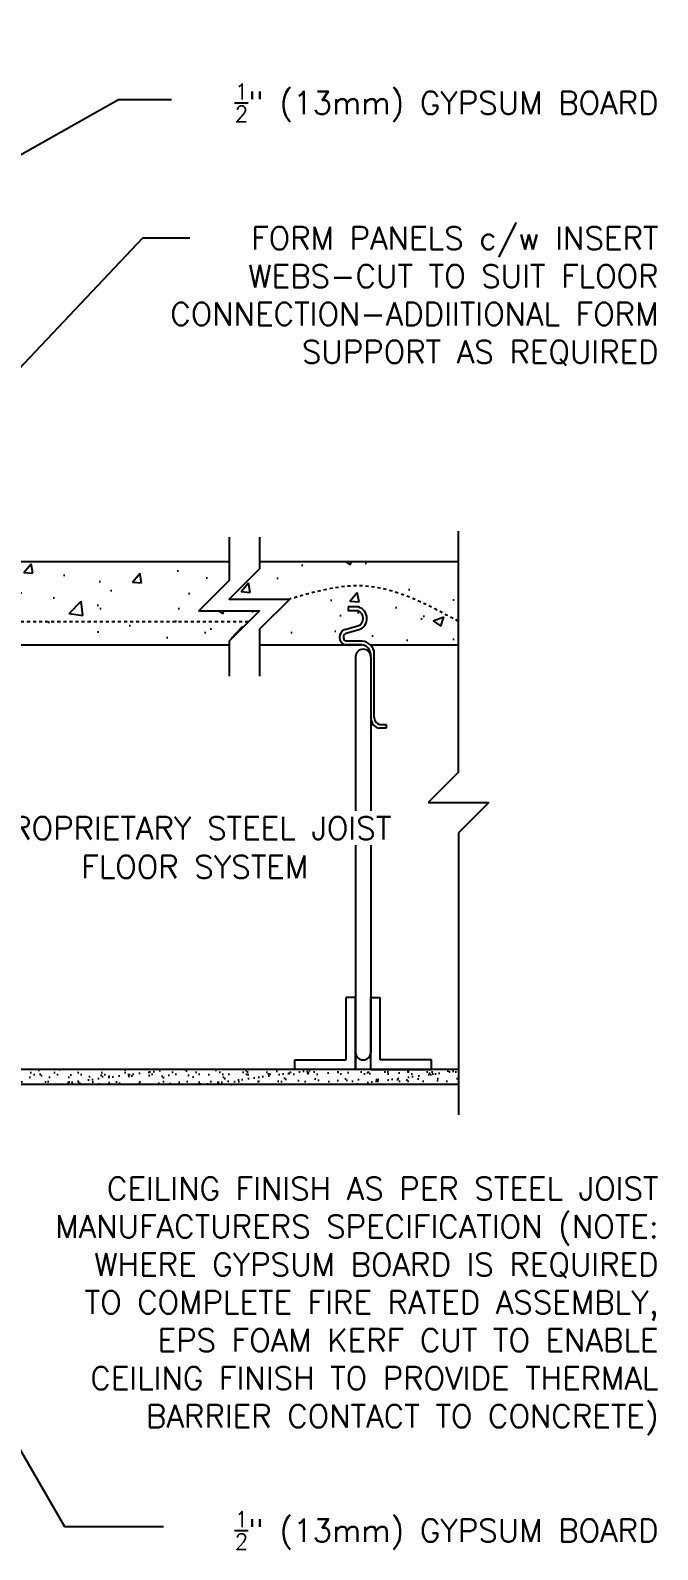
# Model space of a CAD drawing. Header units: inches. Extents: x 155.7 to 213.7, y 121.3 to 197.1.
# Drawn here: x 193 to 213.7, y 147 to 197.1 of the extents above; entities that cross this region are included whole.
import ezdxf
from ezdxf.enums import TextEntityAlignment as Align

# ---------------------------------------------------------------- set-up
doc = ezdxf.new("R2010")
doc.units = ezdxf.units.IN
doc.header["$LTSCALE"] = 0.5
doc.header["$MEASUREMENT"] = 0
doc.linetypes.add('HIDDEN2', pattern=[0.1875, 0.125, -0.0625])
for name, color, linetype in [('HATCH', 12, 'Continuous'), ('line25', 2, 'Continuous'), ('LINE9', 9, 'Continuous'), ('TEXT', 4, 'Continuous')]:
    doc.layers.add(name, color=color, linetype=linetype)
doc.styles.add('DIM', font='romans.shx', dxfattribs={"width": 0.7})
doc.styles.add('ROMANS', font='romans.shx', dxfattribs={"height": 0.75})
doc.dimstyles.new('ext_12', dxfattribs={"dimscale": 12, "dimtxt": 0.075, "dimasz": 0.09375, "dimexe": 0.09375, "dimexo": 0.0625, "dimgap": 0.0625, "dimtad": 1, "dimdec": 1, "dimzin": 2, "dimdsep": 46, "dimlunit": 4, "dimtxsty": 'DIM', "dimcen": 0.09, "dimdle": 0.09375, "dimclrt": 4, "dimadec": 0, "dimazin": 0, "dimtfac": 1, "dimtdec": 1, "dimtmove": 2, "dimatfit": 3, "dimfxl": 1, "dimfrac": 2, "dimtolj": 1, "dimtzin": 0, "dimarcsym": 0})
pattern_1 = [(50, (0, 0), (3.5863, -0.31376), [0.375, -4.125]), (355, (0, 0), (-0.693757, 3.76096), [0.3, -3.3]), (100.4514, (0.299, -0.026), (2.892544, 3.4472), [0.3187, -3.50571]), (46.1842, (0, 1), (5.33621, -0.827596), [0.5625, -6.1875]), (96.6356, (0.4447, 0.931), (4.67331, 4.87059), [0.47805, -5.25857]), (351.1842, (0, 1), (4.67331, 4.87059), [0.45, -4.95]), (21, (0.5, 0.75), (2.984535, -2.013094), [0.375, -4.125]), (326, (0.5, 0.75), (1.216577, 3.62575), [0.3, -3.3]), (71.4514, (0.7487, 0.5822), (4.20111, 1.612656), [0.3187, -3.50571]), (37.5, (0, 0), (0.060799, 1.664469), [0, -3.26, 0, -3.35, 0, -3.3125]), (7.5, (0, 0), (1.315348, 1.972059), [0, -1.91, 0, -3.185, 0, -1.2625]), (327.5, (-1.115, 0), (2.669112, -0.1127744), [0, -1.25, 0, -3.9, 0, -5.175]), (317.5, (-1.615, 0), (2.91593, 0.500525), [0, -1.625, 0, -2.59, 0, -3.675])]

msp = doc.modelspace()

# ---------------------------------------------------------------- hatches: boundary and pattern name
at = {"layer": 'HATCH'}
h = msp.add_hatch(dxfattribs=at)
h.set_pattern_fill('AR-CONC', color=256, scale=0.5)
h.set_pattern_definition(pattern_1)
h.paths.add_polyline_path([(187.546, 192.775), (187.651, 192.775), (187.651, 192.845), (187.604, 192.845, -0.414214), (187.541, 192.907), (187.541, 192.975, -0.249069), (187.651, 193.182), (187.651, 193.224), (187.741, 193.224, 0.088416), (187.887, 193.321), (187.887, 196.129), (182.887, 196.129), (181.887, 197.129), (181.887, 195.129), (180.887, 196.129), (175.887, 196.129), (175.887, 193.321, 0.088416), (176.033, 193.224), (176.123, 193.224), (176.123, 193.182, -0.249069), (176.233, 192.975), (176.233, 192.907, -0.414214), (176.171, 192.845), (176.123, 192.845), (176.123, 192.775), (176.228, 192.775, -0.168672), (176.414, 192.625, 0.17445), (176.822, 192.33), (178.403, 191.977, 0.054974), (178.729, 191.941), (181.887, 191.941), (185.045, 191.941, 0.054974), (185.372, 191.977), (186.953, 192.33, 0.17445), (187.36, 192.625, -0.168672)])
h.paths.add_polyline_path([(184.475, 181.461, 0.225652), (184.1, 181.836), (179.675, 181.836, 0.225652), (179.3, 181.461), (179.3, 180.693, 0.185301), (179.599, 180.36), (184.176, 180.36, 0.185301), (184.475, 180.693)])
h.paths.add_polyline_path([(199.535, 178.986), (199.535, 179.619), (187.887, 179.619, 0.38586), (187.645, 179.569, 0.520567), (187.396, 179.561, 0.520567), (187.169, 179.554, 0.445343), (186.946, 179.594, 0.445343), (186.723, 179.554, 0.520567), (186.495, 179.561, 0.520567), (186.247, 179.569, 0.175549), (186.151, 179.635, 0.175549), (186.056, 179.569, 0.520567), (185.807, 179.561, 0.520567), (185.58, 179.554, 0.445343), (185.357, 179.594, 0.445343), (185.134, 179.554, 0.520567), (184.906, 179.561, 0.520567), (184.658, 179.569, 0.175549), (184.562, 179.635, 0.175549), (184.467, 179.569, 0.520567), (184.218, 179.561, 0.520567), (183.991, 179.554, 0.445343), (183.768, 179.594, 0.445343), (183.545, 179.554, 0.520567), (183.317, 179.561, 0.520567), (183.069, 179.569, 0.175549), (182.974, 179.635, 0.175549), (182.878, 179.569, 0.520567), (182.63, 179.561, 0.520567), (182.402, 179.554, 0.445343), (182.179, 179.594, 0.445343), (181.956, 179.554, 0.520567), (181.729, 179.561, 0.520567), (181.48, 179.569, 0.175549), (181.385, 179.635, 0.175549), (181.289, 179.569, 0.520567), (181.041, 179.561, 0.520567), (180.813, 179.554, 0.445343), (180.59, 179.594, 0.520567), (180.28, 179.584, 0.520567), (180, 179.576, 0.520567), (179.72, 179.578, 0.520567), (179.472, 179.57, 0.520567), (179.244, 179.563, 0.445343), (179.022, 179.602, 0.520567), (178.711, 179.593, 0.520567), (178.432, 179.584, 0.520567), (178.152, 179.586, 0.520567), (177.904, 179.578, 0.520567), (177.676, 179.571, 0.445343), (177.453, 179.611, 0.520567), (177.143, 179.601, 0.520567), (176.863, 179.593, 0.520567), (176.583, 179.595, 0.37063), (176.391, 179.638, 0.37063), (176.198, 179.595, 0.520567), (175.918, 179.593, 0.374999), (175.864, 179.619), (164.24, 179.619), (164.24, 178.986), (165.24, 177.986), (163.24, 177.986), (164.24, 176.986), (164.24, 176.869), (175.887, 176.869), (175.887, 176.674), (175.918, 176.674, -0.50932), (176.207, 176.63, -0.45192), (176.525, 176.637, -0.442517), (176.863, 176.635, -0.520567), (177.143, 176.644, -0.520567), (177.453, 176.654, -0.445343), (177.676, 176.614, -0.520567), (177.904, 176.621, -0.520567), (178.152, 176.629, -0.520567), (178.432, 176.627, -0.520567), (178.711, 176.636, -0.520567), (179.022, 176.645, -0.445343), (179.244, 176.606, -0.520567), (179.472, 176.613, -0.520567), (179.72, 176.62, -0.520567), (180, 176.618, -0.520567), (180.28, 176.627, -0.520567), (180.59, 176.637, -0.445343), (180.813, 176.597, -0.520567), (181.041, 176.604, -0.520567), (181.289, 176.612, -0.520567), (181.569, 176.61, -0.520567), (181.848, 176.619, -0.077714), (181.887, 176.662, -0.077714), (181.927, 176.619, -0.520567), (182.206, 176.61, -0.520567), (182.486, 176.612, -0.520567), (182.734, 176.604, -0.520567), (182.962, 176.597, -0.445343), (183.185, 176.637, -0.445343), (183.408, 176.597, -0.520567), (183.635, 176.604, -0.520567), (183.884, 176.612, -0.520567), (184.163, 176.61, -0.520567), (184.443, 176.619, -0.077714), (184.482, 176.662, -0.077714), (184.521, 176.619, -0.520567), (184.801, 176.61, -0.520567), (185.081, 176.612, -0.520567), (185.329, 176.604, -0.520567), (185.557, 176.597, -0.378754), (185.887, 176.637, -0.378754), (186.218, 176.597, -0.520567), (186.446, 176.604, -0.520567), (186.694, 176.612, -0.520567), (186.974, 176.61, -0.520567), (187.253, 176.619, -0.077714), (187.293, 176.662, -0.077714), (187.332, 176.619, -0.520567), (187.611, 176.61, -0.508701), (187.887, 176.617), (187.887, 176.869), (199.535, 176.869), (199.535, 176.986), (200.535, 177.986), (198.535, 177.986)])
edge = h.paths.add_edge_path()
edge.add_line((163.24, 179.38), (163.24, 179.619))
edge.add_line((163.24, 179.619), (162.842, 179.619))
edge.add_line((162.842, 179.619), (156.68, 179.619))
edge.add_line((156.68, 179.619), (156.68, 177.642))
edge.add_spline(control_points=[(156.68, 177.642), (157.722, 178.203), (159.512, 179.166), (161.436, 178.612), (162.24, 178.38)], knot_values=[0, 0, 0, 0, 3.379125, 5.806437, 5.806437, 5.806437, 5.806437], degree=3, periodic=0)
edge.add_line((162.24, 178.38), (164.24, 178.38))
edge.add_line((164.24, 178.38), (163.24, 179.38))
h.paths.add_polyline_path([(178.573, 181.836), (176.772, 181.836, 0.225652), (176.397, 181.461), (176.397, 180.735, 0.225652), (176.772, 180.36), (178.878, 180.36, 0.24677), (179.072, 180.746), (179.073, 181.343, 0.410093)])
h.paths.add_polyline_path([(179.072, 183.017, 0.406005), (178.573, 183.503), (176.772, 183.503, 0.225652), (176.397, 183.128), (176.397, 182.402, 0.225652), (176.772, 182.027), (178.573, 182.027, 0.418521), (179.073, 182.534)])
h.paths.add_polyline_path([(184.475, 183.17, 0.185301), (184.176, 183.503), (179.599, 183.503, 0.185301), (179.3, 183.17), (179.3, 182.402, 0.225652), (179.675, 182.027), (184.1, 182.027, 0.225652), (184.475, 182.402)])
h.paths.add_polyline_path([(187.377, 180.735), (187.377, 181.461, 0.225652), (187.002, 181.836), (185.002, 181.836, 0.403872), (184.627, 181.475), (184.627, 180.705, 0.345102), (184.879, 180.36), (187.002, 180.36, 0.225652)])
h.paths.add_polyline_path([(187.377, 182.402), (187.377, 183.128, 0.225652), (187.002, 183.503), (185.202, 183.503, 0.406005), (184.702, 183.017), (184.702, 182.52, 0.410093), (185.202, 182.027), (187.002, 182.027, 0.225652)])
h.paths.add_polyline_path([(184.475, 173.856, 0.225652), (184.1, 174.231), (179.675, 174.231, 0.225652), (179.3, 173.856), (179.3, 173.087, 0.185301), (179.599, 172.754), (184.176, 172.754, 0.185301), (184.475, 173.087)])
h.paths.add_polyline_path([(184.475, 175.564, 0.185301), (184.176, 175.897), (179.599, 175.897, 0.185301), (179.3, 175.564), (179.3, 174.796, 0.225652), (179.675, 174.421), (184.1, 174.421, 0.225652), (184.475, 174.796)])
h.paths.add_polyline_path([(187.377, 175.522, 0.225652), (187.002, 175.897), (184.897, 175.897, 0.24677), (184.702, 175.511), (184.702, 174.914, 0.410093), (185.202, 174.421), (187.002, 174.421, 0.225652), (187.377, 174.796)])
h.paths.add_polyline_path([(179.073, 173.738, 0.410093), (178.573, 174.231), (176.772, 174.231, 0.225652), (176.397, 173.856), (176.397, 173.129, 0.225652), (176.772, 172.754), (178.573, 172.754, 0.406005), (179.072, 173.24)])
h.paths.add_polyline_path([(179.147, 175.553, 0.345102), (178.896, 175.897), (176.772, 175.897, 0.225652), (176.397, 175.522), (176.397, 174.796, 0.225652), (176.772, 174.421), (178.773, 174.421, 0.403872), (179.147, 174.783)])
h.paths.add_polyline_path([(187.377, 173.856, 0.225652), (187.002, 174.231), (185.202, 174.231, 0.418521), (184.702, 173.723), (184.702, 173.24, 0.406005), (185.202, 172.754), (187.002, 172.754, 0.225652), (187.377, 173.129)])
h = msp.add_hatch(dxfattribs=at)
h.set_pattern_fill('AR-CONC', color=256, scale=0.5)
h.set_pattern_definition(pattern_1)
edge = h.paths.add_edge_path()
edge.add_line((207.095, 179.619), (200.535, 179.619))
edge.add_line((200.535, 179.619), (200.535, 179.38))
edge.add_line((200.535, 179.38), (199.535, 178.38))
edge.add_line((199.535, 178.38), (201.535, 178.38))
edge.add_spline(control_points=[(201.535, 178.38), (202.339, 178.612), (204.263, 179.166), (206.053, 178.203), (207.095, 177.642)], knot_values=[0, 0, 0, 0, 2.427311, 5.806437, 5.806437, 5.806437, 5.806437], degree=3, periodic=0)
edge.add_line((207.095, 177.642), (207.095, 179.619))
h = msp.add_hatch(dxfattribs=at)
h.set_pattern_fill('AR-CONC', color=256, scale=0.5)
h.set_pattern_definition(pattern_1)
edge = h.paths.add_edge_path()
edge.add_spline(control_points=[(207.095, 177.642), (206.053, 178.203), (204.263, 179.166), (202.339, 178.612), (201.535, 178.38)], knot_values=[0, 0, 0, 0, 3.379125, 5.806437, 5.806437, 5.806437, 5.806437], degree=3, periodic=0)
edge.add_line((201.535, 178.38), (200.535, 177.38))
edge.add_line((200.535, 177.38), (200.535, 176.869))
edge.add_line((200.535, 176.869), (200.933, 176.869))
edge.add_line((200.933, 176.869), (203.344, 176.869))
edge.add_arc((203.443, 177.119), 0.269, 111.5979, 248.4021, ccw=False)
edge.add_line((203.344, 177.369), (203.778, 177.492))
edge.add_arc((203.681, 177.742), 0.268, 291.22, 428.78)
edge.add_line((203.778, 177.992), (203.455, 177.992))
edge.add_line((203.455, 177.992), (203.455, 178.117))
edge.add_line((203.455, 178.117), (203.799, 178.117))
edge.add_arc((203.681, 177.742), 0.393, -69.7322, 72.5069, ccw=False)
edge.add_line((203.817, 177.373), (203.385, 177.251))
edge.add_arc((203.443, 177.119), 0.144, 113.7456, 240.3185)
edge.add_line((203.372, 176.994), (203.84, 176.994))
edge.add_arc((203.869, 176.532), 0.463, 46.7137, 93.5654, ccw=False)
edge.add_line((204.186, 176.869), (207.095, 176.869))
edge.add_line((207.095, 176.869), (207.095, 177.642))
h = msp.add_hatch(dxfattribs=at)
h.set_pattern_fill('AR-SAND', color=256, scale=0.25, style=0)
h.set_pattern_definition([(37.5, (126.06546, 69.31234), (-0.0157483, 0.481706), [0, -0.38, 0, -0.425, 0, -0.40625]), (7.5, (126.06546, 69.31234), (0.4424442, 0.7055365), [0, -0.205, 0, -0.3425, 0, -0.13125]), (327.5, (125.75796, 69.31234), (0.7785355, 0.0014148), [0, -0.125, 0, -0.45, 0, -0.5875]), (317.5, (125.75796, 69.31234), (0.7515317, 0.219419), [0, -0.0625, 0, -0.295, 0, -0.3375])])
h.paths.add_polyline_path([(207.095, 162.369), (207.095, 162.869), (188.387, 162.869), (188.387, 162.369)])

# ---------------------------------------------------------------- linework, layer by layer
at = {"layer": 'line25'}
for p, q in [((187.887, 179.619), (199.535, 179.619)), ((200.535, 179.619), (207.095, 179.619)), ((200.535, 179.619), (200.933, 179.619)), ((203.799, 178.117), (203.455, 178.117)), ((203.455, 178.117), (203.455, 177.992)), ((203.778, 177.992), (203.455, 177.992)), ((203.344, 177.369), (203.778, 177.492)), ((203.378, 177.249), (203.817, 177.373)), ((187.887, 176.869), (199.535, 176.869)), ((200.535, 176.869), (200.933, 176.869)), ((200.54, 176.869), (203.893, 176.869)), ((203.844, 176.869), (203.344, 176.869)), ((203.844, 176.994), (203.372, 176.994)), ((204.186, 176.869), (207.095, 176.869)), ((203.702, 176.475), (203.702, 171.39)), ((204.202, 176.475), (204.202, 171.39)), ((204.312, 174.46), (204.312, 176.666)), ((204.707, 174.118), (204.493, 174.118)), ((204.503, 174.243), (204.707, 174.243)), ((204.707, 174.243), (204.707, 174.118)), ((203.702, 170.265), (203.702, 163.432)), ((204.202, 170.265), (204.202, 163.432)), ((203.702, 165.244), (203.389, 165.244)), ((203.389, 163.182), (203.389, 165.244)), ((203.702, 165.244), (203.702, 162.869)), ((203.702, 162.869), (203.702, 165.244)), ((204.202, 165.244), (204.514, 165.244)), ((204.202, 162.869), (204.202, 165.244)), ((204.514, 163.182), (204.514, 165.244)), ((201.702, 162.869), (201.702, 163.182)), ((201.702, 163.182), (203.389, 163.182)), ((203.702, 162.869), (201.702, 162.869)), ((204.202, 162.869), (206.202, 162.869)), ((206.202, 163.182), (204.514, 163.182)), ((206.202, 162.869), (206.202, 163.182))]:
    msp.add_line(p, q, dxfattribs=at)
for centre, radius, start, end in [((203.681, 177.742), 0.268, 291.22, 68.78), ((203.681, 177.742), 0.393, 290.2678, 72.5069), ((203.443, 177.119), 0.269, 111.5979, 248.4021), ((203.443, 177.119), 0.144, 111.5979, 240.3185), ((203.869, 176.532), 0.463, 16.7574, 94.1736), ((203.869, 176.532), 0.338, 350.132, 94.1736), ((203.952, 176.473), 0.25, 0.4466, 179.5534), ((204.549, 174.462), 0.348, 185.2582, 260.8859), ((204.543, 174.471), 0.231, 177.1221, 260.1919), ((203.952, 163.434), 0.25, 180.4466, 359.5534)]:
    msp.add_arc(centre, radius, start, end, dxfattribs=at)
at = {"layer": 'LINE9'}
for p, q in [((207.095, 172.671), (207.095, 180.619)), ((207.095, 172.671), (206.095, 171.671)), ((206.095, 171.671), (208.095, 171.671)), ((208.095, 171.671), (207.095, 170.671)), ((207.095, 170.671), (207.095, 161.369)), ((207.095, 162.869), (187.887, 162.869)), ((207.095, 162.369), (187.887, 162.369))]:
    msp.add_line(p, q, dxfattribs=at)
at = {"layer": 'LINE9', "linetype": 'HIDDEN2'}
msp.add_line((186.464, 177.642), (200.192, 177.642), dxfattribs=at)
at = {"layer": 'LINE9'}
for points in [[(199.535, 180.422), (199.535, 178.986), (199.535, 178.986), (198.535, 177.986), (200.535, 177.986), (199.535, 176.986), (199.535, 175.841)], [(200.535, 180.422), (200.535, 179.38), (200.535, 179.38), (199.535, 178.38), (201.535, 178.38), (200.535, 177.38), (200.535, 175.841)]]:
    msp.add_lwpolyline(points, dxfattribs=at)
at = {"layer": 'LINE9', "linetype": 'HIDDEN2'}
msp.add_spline([(207.095, 177.642), (203.924, 178.81), (201.535, 178.38)], degree=3, dxfattribs=at)

# ---------------------------------------------------------------- texts
at = {"layer": 'TEXT', "style": 'ROMANS'}
for s, p in [('PROPRIETARY STEEL JOIST', (191.669, 170.827)), (' FLOOR SYSTEM ', (194.139, 169.553))]:
    msp.add_text(s, height=0.75, dxfattribs=at).set_placement(p, align=Align.MIDDLE_LEFT)
at = {"layer": 'TEXT', "char_height": 0.75, "attachment_point": 6, "style": 'ROMANS'}
for s, insert, width in [('\\A1;{\\H0.7x;\\S1/2;}" (13mm) GYPSUM BOARD', (213.695, 194.741), 19.5775), ('\\A1;FORM PANELS c/w INSERT WEBS-CUT TO SUIT FLOOR CONNECTION-ADDIITIONAL FORM SUPPORT AS REQUIRED', (213.695, 188.367), 19.5775), ('CEILING FINISH AS PER STEEL JOIST MANUFACTURERS SPECIFICATION (NOTE: WHERE GYPSUM BOARD IS REQUIRED TO COMPLETE FIRE RATED ASSEMBLY, EPS FOAM KERF CUT TO ENABLE CEILING FINISH TO PROVIDE THERMAL BARRIER CONTACT TO CONCRETE)', (213.695, 155.064), 21.62157), ('\\A1;{\\H0.7x;\\S1/2;}" (13mm) GYPSUM BOARD', (213.695, 147.666), 19.5775)]:
    msp.add_mtext(s, dxfattribs=dict(at, insert=insert, width=width))

# ---------------------------------------------------------------- leaders
at = {"layer": 'TEXT'}
for points in [[(191.012, 192.108), (195.882, 194.847), (197.627, 194.847)], [(189.598, 182.787), (196.683, 190.294), (198.23, 190.294)], [(191.012, 153.129), (194.103, 147.796), (197.371, 147.796)]]:
    msp.add_leader(points, dimstyle='ext_12', override={"dimgap": 0.0625, "dimtad": 0}, dxfattribs=at)

doc.saveas('drawing.dxf')
